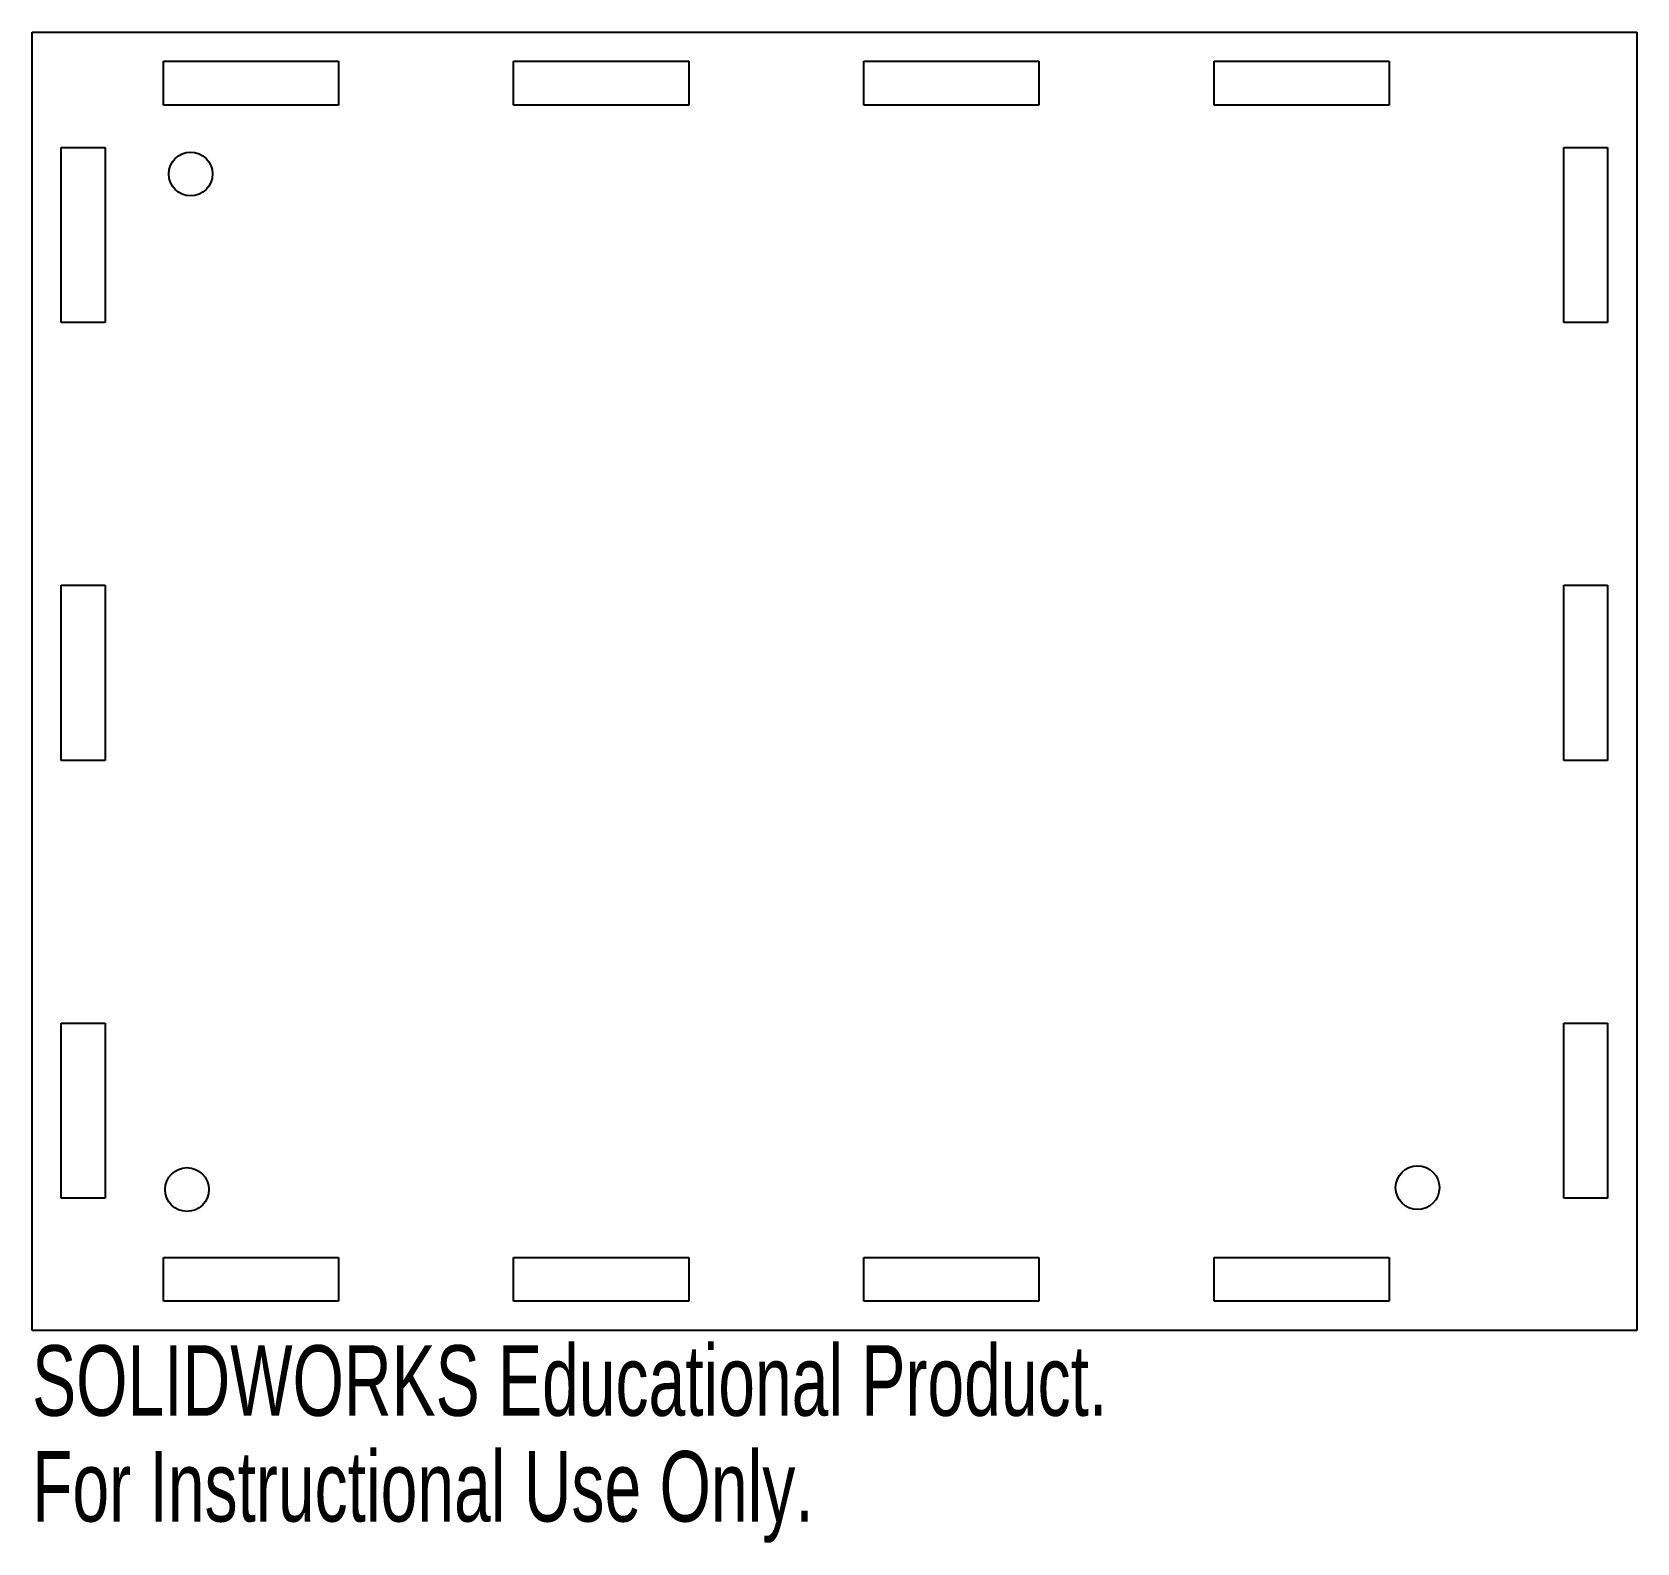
# Model space of a CAD drawing. Header units: millimetres. Extents: x -7 to 103, y -17 to 86.
import ezdxf

# ---------------------------------------------------------------- set-up
doc = ezdxf.new("R2010")
doc.units = ezdxf.units.MM
doc.styles.add('SLDTEXTSTYLE0', font='TXT', dxfattribs={"width": 0.7})

msp = doc.modelspace()

# ---------------------------------------------------------------- linework, layer by layer
at = {"color": 7, "linetype": 'Continuous', "lineweight": 25}
for p, q in [((-7.03, -2.82), (-7.03, 86.15)), ((-7.03, 86.15), (102.94, 86.15)), ((102.94, 86.15), (102.94, -2.82)), ((1.97, 81.15), (1.97, 84.15)), ((1.97, 84.15), (13.97, 84.15)), ((13.97, 84.15), (13.97, 81.15)), ((25.97, 81.15), (25.97, 84.15)), ((25.97, 84.15), (37.97, 84.15)), ((37.97, 84.15), (37.97, 81.15)), ((49.97, 81.15), (49.97, 84.15)), ((49.97, 84.15), (61.97, 84.15)), ((61.97, 84.15), (61.97, 81.15)), ((73.97, 81.15), (73.97, 84.15)), ((73.97, 84.15), (85.97, 84.15)), ((85.97, 84.15), (85.97, 81.15)), ((13.97, 81.15), (1.97, 81.15)), ((37.97, 81.15), (25.97, 81.15)), ((61.97, 81.15), (49.97, 81.15)), ((85.97, 81.15), (73.97, 81.15)), ((-5.03, 66.24), (-5.03, 78.24)), ((-5.03, 78.24), (-2.03, 78.24)), ((-2.03, 78.24), (-2.03, 66.24)), ((97.94, 66.24), (97.94, 78.24)), ((97.94, 78.24), (100.94, 78.24)), ((100.94, 78.24), (100.94, 66.24)), ((-2.03, 66.24), (-5.03, 66.24)), ((100.94, 66.24), (97.94, 66.24)), ((-5.03, 36.24), (-5.03, 48.24)), ((-5.03, 48.24), (-2.03, 48.24)), ((-2.03, 48.24), (-2.03, 36.24)), ((97.94, 36.24), (97.94, 48.24)), ((97.94, 48.24), (100.94, 48.24)), ((100.94, 48.24), (100.94, 36.24)), ((-2.03, 36.24), (-5.03, 36.24)), ((100.94, 36.24), (97.94, 36.24)), ((-5.03, 6.24), (-5.03, 18.24)), ((-5.03, 18.24), (-2.03, 18.24)), ((-2.03, 18.24), (-2.03, 6.24)), ((97.94, 6.24), (97.94, 18.24)), ((97.94, 18.24), (100.94, 18.24)), ((100.94, 18.24), (100.94, 6.24)), ((-2.03, 6.24), (-5.03, 6.24)), ((100.94, 6.24), (97.94, 6.24)), ((1.97, 2.18), (13.97, 2.18)), ((1.97, -0.82), (1.97, 2.18)), ((13.97, 2.18), (13.97, -0.82)), ((25.97, 2.18), (37.97, 2.18)), ((25.97, -0.82), (25.97, 2.18)), ((37.97, 2.18), (37.97, -0.82)), ((49.97, 2.18), (61.97, 2.18)), ((49.97, -0.82), (49.97, 2.18)), ((61.97, 2.18), (61.97, -0.82)), ((73.97, 2.18), (85.97, 2.18)), ((73.97, -0.82), (73.97, 2.18)), ((85.97, 2.18), (85.97, -0.82)), ((13.97, -0.82), (1.97, -0.82)), ((37.97, -0.82), (25.97, -0.82)), ((61.97, -0.82), (49.97, -0.82)), ((85.97, -0.82), (73.97, -0.82)), ((102.94, -2.82), (-7.03, -2.82))]:
    msp.add_line(p, q, dxfattribs=at)
for centre in [(3.83, 76.43), (3.58, 6.83), (87.91, 6.96)]:
    msp.add_circle(centre, 1.5, dxfattribs=at)

# ---------------------------------------------------------------- texts
at = {"color": 7, "linetype": 'Continuous', "char_height": 4.8336, "attachment_point": 1, "style": 'SLDTEXTSTYLE0'}
for s, insert in [('SOLIDWORKS Educational Product.', (-7.03, -3.84)), ('For Instructional Use Only.', (-7.03, -11.09))]:
    msp.add_mtext(s, dxfattribs=dict(at, insert=insert))

doc.saveas('drawing.dxf')
